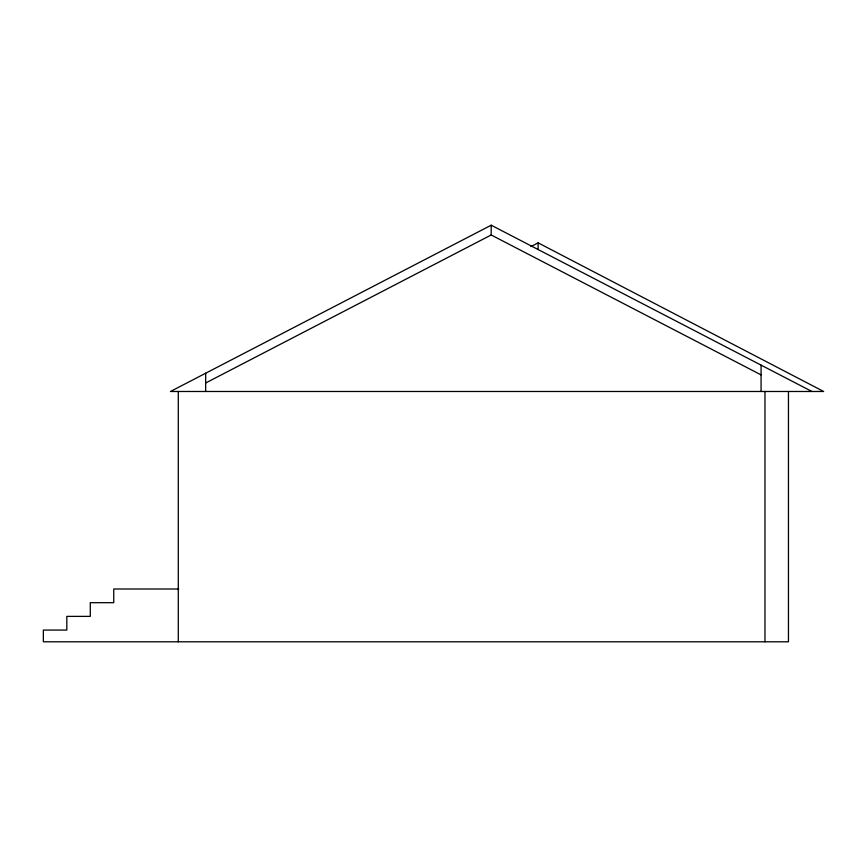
<?xml version="1.0" encoding="UTF-8"?>
<svg xmlns="http://www.w3.org/2000/svg" width="867" height="867" viewBox="0 0 867 867"><rect width="100%" height="100%" fill="white"/><g stroke="black" fill="none" stroke-linecap="round" stroke-linejoin="round"><path stroke-width="1.3" d="M530.94 246.586L538.125 242.847L823.65 391.483L170.463 391.483L491.188 225.203L811.913 391.483M205.663 383.008L491.188 234.979L761.074 374.891M178.743 588.996L113.75 588.996L113.75 602.684L90.287 602.684L90.287 616.383L66.813 616.383L66.813 630.071L43.35 630.071L43.35 641.797L788.45 641.797L788.45 391.483M764.976 391.483L764.976 641.797M761.074 365.115L761.074 391.483M538.125 242.847L538.125 249.533M491.188 225.203L491.188 234.979M205.663 373.233L205.663 391.483M178.288 391.483L178.288 641.797"/></g></svg>
